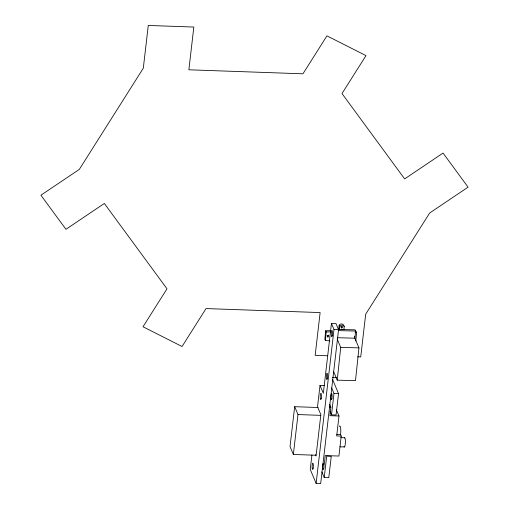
<?xml version="1.0" encoding="UTF-8"?>
<svg xmlns="http://www.w3.org/2000/svg" width="509" height="509" viewBox="0 0 509 509"><rect width="100%" height="100%" fill="white"/><g stroke="black" fill="none" stroke-linecap="round" stroke-linejoin="round"><path stroke-width="0.76" d="M331.009 330.615L325.658 330.774L324.85 339.331L325.366 340.54L329.908 340.826M325.366 340.54L326.174 331.989L325.658 330.774M338.72 329.654L339.134 325.283A2.52 2.278 -22.9 0 1 343.702 325.359L344.211 326.568L343.938 329.501M339.369 329.406L339.649 326.492L339.134 325.283M355.797 341.036L356.605 332.479L356.096 331.27M338.447 329.412L355.104 329.845L355.613 331.054L354.862 338.186L358.953 347.87L355.486 380.649L337.238 380.172L340.712 347.392L337.2 339.089M318.061 407.512L294.666 406.691L290.028 446.584L293.356 454.454L315.974 455.25M293.356 454.454L297.988 414.555L294.666 406.691M311.934 454.963L310.248 469.47L316.127 483.391L320.683 483.55L338.561 329.673L336.004 323.616L331.448 323.457L323.336 393.272L320.015 385.402L324.57 385.567M320.015 385.402L317.527 406.774L320.855 414.644L316.051 455.962L315.446 454.537M316.127 483.391L334.006 329.508L331.448 323.457M329.667 404.267L330.875 407.13L329.883 415.681L338.994 415.999L336.678 435.946L341.234 436.105L338.918 456.051L325.251 455.574L324.252 464.119L322.738 464.068M324.227 477.518L326.708 456.147L331.264 456.306L328.782 477.677L324.227 477.518L321.873 471.945M332.663 379.689L338.549 393.61L336.061 414.981L331.505 414.822L333.993 393.451L331.639 387.883M326.174 331.989L330.761 331.849M338.167 330.602L355.613 331.054M337.41 337.728L354.862 338.186M340.712 347.392L358.953 347.87M332.396 377.614L336.36 377.716M334.006 329.508L338.561 329.673M327.732 355.766L315.166 355.327L320.129 312.577L206.043 308.569L182.057 346.514L143.004 326.765L166.997 288.826L104.345 203.466L65.947 229.304L40.93 195.214L79.328 169.376L143.309 68.193L148.272 25.45L193.834 27.053L188.871 69.797L302.957 73.805L326.943 35.865L365.996 55.608L342.003 93.554L404.655 178.907L443.053 153.069L468.07 187.159L429.672 212.997L365.691 314.18L360.728 356.924L357.585 356.815M333.993 393.451L338.549 393.61M329.355 407.073L330.875 407.13M297.988 414.555L320.606 415.35M336.799 434.457L340.597 434.591L341.234 436.105M340.737 437.613L344.536 437.746M339.885 446.807L344.44 446.966M355.091 332.39L356.605 332.479M333.732 371.869L337.238 380.172M336.277 409.56L338.994 415.999M329.997 411.247L331.505 414.822M344.3 438.052A4.645 0.897 -88 0 1 345.388 442.404A4.645 0.897 -88 0 1 343.995 446.635M339.318 426.427A6.197 1.203 -88 0 1 340.578 427.834A6.197 1.203 -88 0 1 340.597 434.591M323.864 464.132A3.099 0.598 -88 0 1 323.73 468.694A3.099 0.598 -88 0 1 322.859 468.395A3.099 0.598 -88 0 1 323.145 463.884M339.649 326.492A2.52 2.278 -22.9 0 1 344.211 326.568M354.506 336.226A0.776 0.7 -22.9 0 1 354.544 337.085M341.1 329.584A0.776 0.7 -22.9 0 1 342.175 329.597M328.299 335.1A0.776 0.7 -22.9 0 1 327.102 335.698M341.844 326.549A0.776 0.7 -22.9 0 1 340.763 326.53M331.906 398.547A3.099 0.598 -88 0 0 331.69 393.578A3.099 0.598 -88 0 0 330.907 397.803A3.099 0.598 -88 0 0 331.906 398.547M332.307 335.514A3.099 0.598 -88 0 0 332.084 330.545A3.099 0.598 -88 0 0 331.302 334.769A3.099 0.598 -88 0 0 332.307 335.514M327.344 378.257A3.099 0.598 -88 0 0 327.122 373.288A3.099 0.598 -88 0 0 326.339 377.513A3.099 0.598 -88 0 0 327.344 378.257M321.249 398.413A3.099 0.598 -88 0 0 321.045 393.406A3.099 0.598 -88 0 0 320.25 397.574A3.099 0.598 -88 0 0 321.249 398.413M313.143 468.185A3.099 0.598 -88 0 0 312.92 463.215A3.099 0.598 -88 0 0 312.138 467.44A3.099 0.598 -88 0 0 313.143 468.185M341.603 327.93A0.776 0.7 -22.9 0 0 342.614 327.071A0.776 0.7 -22.9 0 0 341.374 326.733A0.776 0.7 -22.9 0 0 341.603 327.93M327.79 336.983A0.776 0.7 -22.9 0 0 328.801 336.125A0.776 0.7 -22.9 0 0 327.561 335.787A0.776 0.7 -22.9 0 0 327.79 336.983"/></g></svg>
